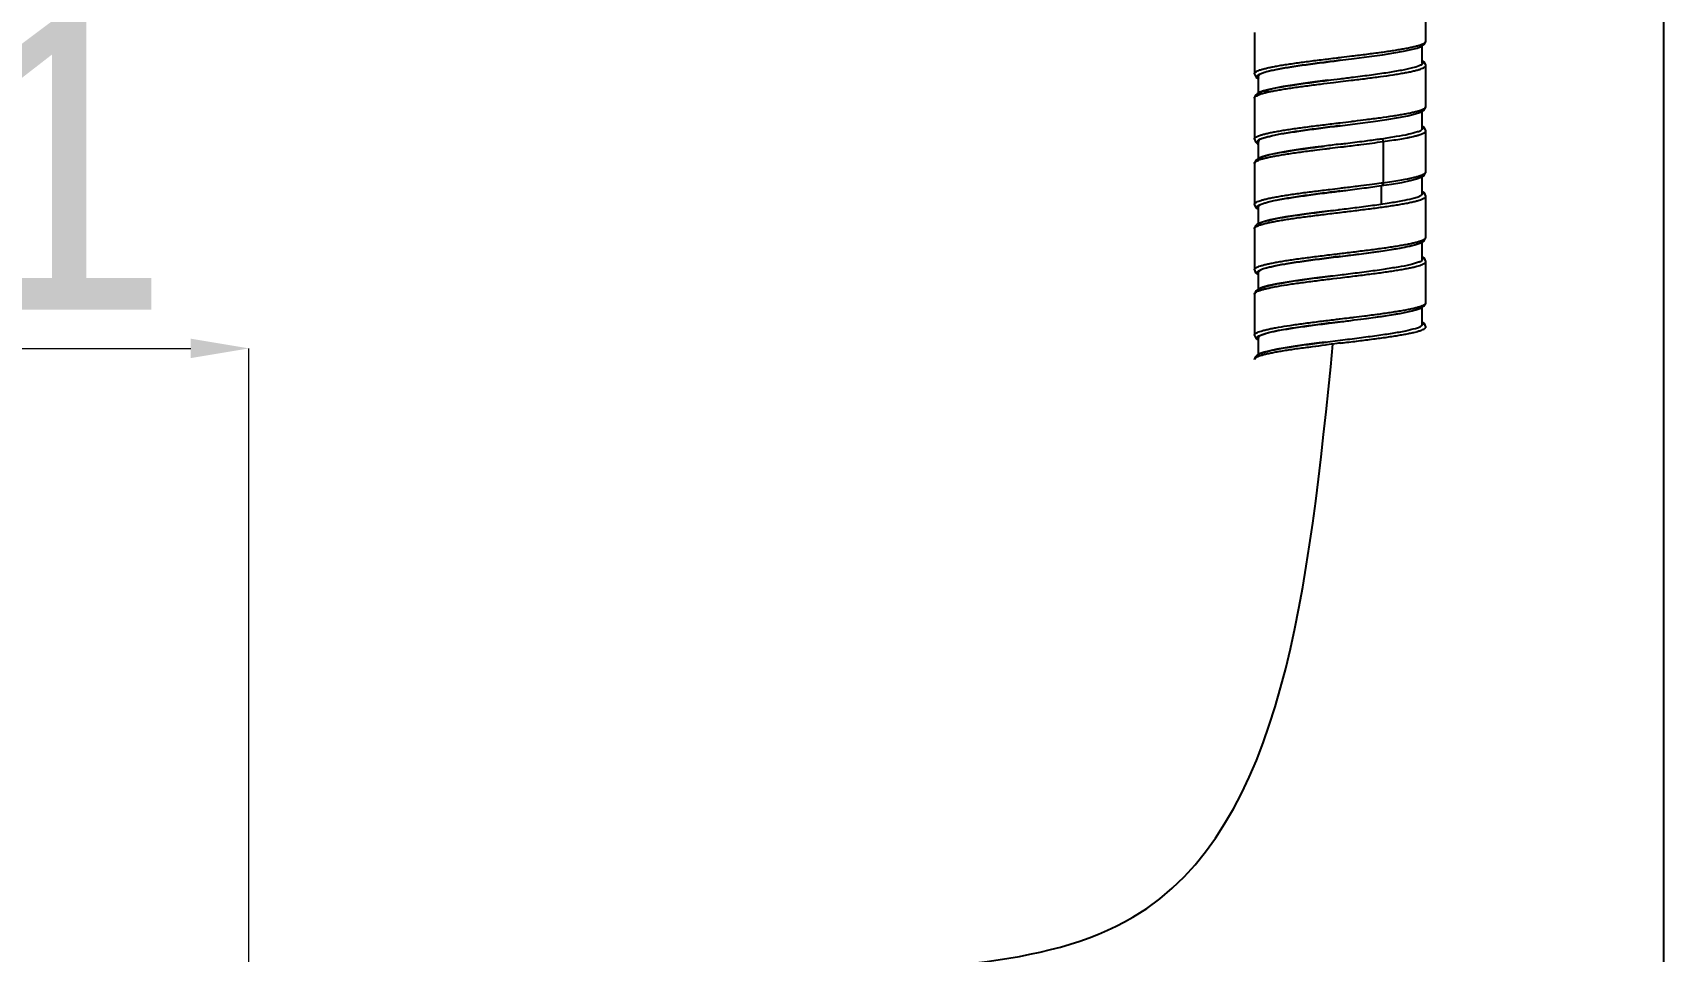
# Model space of a CAD drawing. Header units: millimetres. Extents: x 2282 to 3312, y -216 to 510.
# Drawn here: x 2913.5 to 3025.8, y 158 to 221.3 of the extents above; entities that cross this region are included whole.
import ezdxf

# ---------------------------------------------------------------- set-up
doc = ezdxf.new("R2010")
doc.units = ezdxf.units.MM
doc.layers.add('BODY', color=7, linetype='Continuous')
doc.layers.add('标注', color=1, linetype='Continuous')
doc.styles.add('Daelim Dimension', font='')
doc.styles.get('Daelim Dimension').set_extended_font_data('나눔고딕')
doc.dimstyles.new('DEFAULT', dxfattribs={"dimscale": 2, "dimtxt": 2, "dimasz": 2, "dimexe": 0, "dimexo": 2, "dimgap": 1, "dimtad": 1, "dimdec": 1, "dimzin": 9, "dimdsep": 46, "dimtxsty": 'Daelim Dimension', "dimcen": 0.5, "dimclrd": 252, "dimclre": 252, "dimclrt": 3, "dimadec": 1, "dimazin": 0, "dimtfac": 1, "dimtdec": 1, "dimtix": 1, "dimtmove": 0, "dimatfit": 3, "dimfxl": 1, "dimtolj": 1, "dimtzin": 1, "dimlwd": 9, "dimlwe": 9, "dimarcsym": 0})

# ---------------------------------------------------------------- blocks, each defined once
blk = doc.blocks.new('*D10')
at = {"layer": 'BODY', "color": 5, "lineweight": 9, "ltscale": 0.7, "transparency": 16777216}
for p, q in [((2887.8509653777, 155.1554075717722), (2887.8509653777, 199.5507426161173)), ((2891.8509653777, 199.5507426161173), (2924.401140863729, 199.5507426161173)), ((2928.401140863729, 142.4392644957641), (2928.401140863729, 199.5507426161173))]:
    blk.add_line(p, q, dxfattribs=at)
at = {"layer": 'BODY', "color": 5, "ltscale": 0.7, "transparency": 16777216}
for points in [[(2891.8509653777, 200.217409282784), (2891.8509653777, 198.8840759494506), (2887.8509653777, 199.5507426161173)], [(2924.401140863729, 200.217409282784), (2924.401140863729, 198.8840759494506), (2928.401140863729, 199.5507426161173)]]:
    blk.add_solid(points, dxfattribs=at)
at = {"layer": 'Defpoints', "color": 0, "ltscale": 0.7, "transparency": 16777216}
for p in [(2928.401140863729, 199.5507426161173), (2887.8509653777, 151.1554075717722), (2928.401140863729, 138.4392644957641)]:
    blk.add_point(p, dxfattribs=at)
at = {"layer": 'BODY', "color": 7, "ltscale": 0.7, "transparency": 16777216, "insert": (2908.126053120714, 212.2231317434421), "char_height": 20, "attachment_point": 5, "style": 'Daelim Dimension'}
blk.add_mtext('\\A1;41', dxfattribs=at)
blk = doc.blocks.new('*D11')
at = {"layer": 'BODY', "color": 5, "lineweight": 9, "ltscale": 0.7, "transparency": 16777216}
for p, q in [((3021.754220679722, 274.5004300175078), (2402.762795656487, 274.5004300175081)), ((2402.762795656487, 270.5004300175081), (2402.762795656487, -75.56059771221135)), ((2428.786309189296, -79.56059771221135), (2402.762795656487, -79.56059771221135))]:
    blk.add_line(p, q, dxfattribs=at)
at = {"layer": 'BODY', "color": 5, "ltscale": 0.7, "transparency": 16777216}
for points in [[(2402.096128989821, 270.5004300175081), (2403.429462323154, 270.5004300175081), (2402.762795656487, 274.5004300175081)], [(2402.096128989821, -75.56059771221135), (2403.429462323154, -75.56059771221135), (2402.762795656487, -79.56059771221135)]]:
    blk.add_solid(points, dxfattribs=at)
at = {"layer": 'Defpoints', "color": 0, "ltscale": 0.7, "transparency": 16777216}
for p in [(3025.754220679722, 274.5004300175078), (2402.762795656487, -79.56059771221135), (2432.786309189296, -79.56059771221135)]:
    blk.add_point(p, dxfattribs=at)
at = {"layer": 'BODY', "color": 7, "ltscale": 0.7, "transparency": 16777216, "insert": (2389.875814254485, 97.46991615264874), "char_height": 20, "attachment_point": 5, "rotation": 90, "style": 'Daelim Dimension'}
blk.add_mtext('\\A1;1650', dxfattribs=at)

msp = doc.modelspace()

# ---------------------------------------------------------------- linework, layer by layer
at = {"color": 0}
msp.add_line((3025.754220679722, 350.6620649426352), (3025.754220679722, -79.56059771221146), dxfattribs=at)
at = {"color": 7, "linetype": 'Continuous'}
for p, q in [((3009.40890694148, 220.7051302140363), (3009.40890694148, 223.5351302139362)), ((2997.601238668482, 221.2893417996362), (2997.601238668482, 218.4593417996363)), ((3009.146012140181, 219.1572389296363), (3009.146012140181, 220.3703935025366)), ((3003.50587269268, 219.3824572059362), (3004.472390867682, 219.5044596111362)), ((3003.511873804382, 219.5831858625367), (3003.615786092882, 219.5958067327362)), ((3009.406707215981, 216.2074727712362), (3009.406707215981, 219.0374727712366)), ((2997.601238668482, 218.4593417726361), (2997.60132181568, 218.4631120975361)), ((2997.729910273381, 218.2059595750362), (2997.864204716681, 218.1255991609365)), ((2997.864204716681, 218.2593404877363), (2997.864204716681, 217.1230940175361)), ((3002.665932420981, 218.0066939086361), (3003.505875740982, 218.1124940196365)), ((3003.048856768582, 217.857032166036), (3003.529828836281, 217.9154219222361)), ((2997.601357419582, 216.785405127736), (2997.601363309281, 216.7864098249362)), ((2997.601357419582, 216.785405127736), (2997.601357419582, 213.9554051277361)), ((3009.143910380681, 214.6302266647364), (3009.143910380681, 215.8737067462363)), ((3003.48192038888, 215.0796121911363), (3003.511838505181, 215.0832403007363)), ((3003.505872692782, 214.8825169258363), (3004.706963642981, 215.0342808437364)), ((3009.408903650281, 214.5384766848362), (3009.40891395268, 214.5398164913364)), ((3009.40891395268, 211.7098164913365), (3009.40891395268, 214.5398164913364)), ((2997.820511325481, 213.6390065798365), (2997.864318179081, 213.6183853216363)), ((2997.864318179081, 213.7554038158365), (2997.864318179081, 212.6236674264361)), ((3002.455750028781, 213.2843201713364), (3002.537256036281, 213.2943439330362)), ((3006.456638532181, 213.7874112019364), (3006.456638532181, 210.9574112019365)), ((2997.605246841282, 212.2874088040363), (2997.605246841282, 209.4574088040364)), ((3009.146018839181, 210.1649520649363), (3009.146018839181, 211.3740084019361)), ((3003.481895685181, 210.5793776304364), (3003.511877572782, 210.583013234636)), ((3006.325224590382, 210.7574112019362), (3006.325224590382, 209.4851407283364)), ((3006.325850576282, 210.7528611517361), (3006.358603166182, 210.7575889570363)), ((3006.334323770381, 210.9405782765363), (3006.45663845518, 210.9575908454364)), ((3009.409836006882, 210.0346287539365), (3009.409837424082, 210.0351231873361)), ((3009.409837424082, 207.2051231873362), (3009.409837424082, 210.0351231873361)), ((2997.605246841282, 209.4574088037363), (2997.605329749182, 209.4612491663362)), ((2997.735450204282, 209.2013022145362), (2997.868034383282, 209.122399067836)), ((2997.868034383282, 209.2574088040361), (2997.868034383282, 208.1273474437363)), ((3003.030309407281, 209.0525674669362), (3003.505872714883, 209.1124194046366)), ((2997.601637231182, 207.7896026653362), (2997.601643208382, 207.7906162624364)), ((2997.601637231182, 207.7896026653362), (2997.601637231182, 204.9596026653363)), ((3009.146901183281, 205.6439780311363), (3009.146901183281, 206.8740947328366)), ((3003.481841320881, 206.0795000362365), (3003.511889517482, 206.083149904936)), ((3003.505872693982, 205.882419426736), (3003.878555499981, 205.9293030363366)), ((3009.406523768183, 205.5370718655364), (3009.406525693781, 205.5376570972363)), ((3009.406525693781, 202.7076570972364), (3009.406525693781, 205.5376570972363)), ((2997.601637231182, 204.9596026650362), (2997.60164286898, 204.9605870690363)), ((2997.60164286898, 204.9605870690363), (2997.680730144381, 204.7559203050365)), ((2997.680730144381, 204.7559203050365), (2997.840369866681, 204.6293645906363)), ((2997.840369866681, 204.6293645906363), (2997.864585529082, 204.6183645514362)), ((2997.864585529082, 204.759602665236), (2997.864585529082, 203.6232158839363)), ((3002.85146510788, 204.530198201836), (3003.50587765238, 204.6124731455362)), ((3003.034021477382, 204.3552261085362), (3003.52994619968, 204.4154255415366)), ((2997.602193717881, 203.2841179362364), (2997.602188568981, 203.2850619318366)), ((2997.602188568981, 203.2850619318366), (2997.602188568981, 200.4550619318362)), ((3009.14373694258, 201.1614345520362), (3009.14373694258, 202.3726924091362)), ((3003.46959483148, 201.5781080290363), (3003.481800030782, 201.5795879268363)), ((3003.481800030782, 201.5795879268363), (3003.511865020781, 201.5832332587362)), ((2997.602188568981, 200.4550619316361), (2997.602216991081, 200.4572801930364)), ((2997.719648719982, 200.2121447781361), (2997.86511231288, 200.1223868134363)), ((2997.86511231288, 200.2550619318364), (2997.86511231288, 199.1249556709359)), ((3002.471039462082, 199.9817697565364), (3003.50587599368, 200.1122669373364)), ((2997.605101544681, 198.7878814399361), (2997.605108175781, 198.7889671762365))]:
    msp.add_line(p, q, dxfattribs=at)
for points in [[(3004.472390867682, 219.5044596111362), (3005.498482632782, 219.6378842840364), (3006.420811302682, 219.7659476433361), (3007.21178527558, 219.8876910047362), (3007.865891543781, 220.0037596011363), (3008.390760623981, 220.1154384248363), (3008.797160645581, 220.2251339149362), (3009.092536293481, 220.336300088036)], [(3009.092536293481, 220.336300088036), (3009.296162310682, 220.4661214305362), (3009.408020515581, 220.6829127841362), (3009.408882798381, 220.7071826835364)], [(3009.40670711888, 219.0373413708363), (3009.307736705881, 219.2641392046363), (3009.146012140181, 219.3763555660363)], [(2997.60132181568, 218.4631120975361), (2997.603862255382, 218.4211889071363), (2997.729910273381, 218.2059595750362)], [(3002.665932420981, 218.0066939086361), (3001.77497665838, 217.8917036938361), (3000.957095130881, 217.780794634236), (3000.223511734881, 217.6737726001362), (2999.581991017081, 217.5703988863362), (2999.037396319281, 217.4703507120363), (2998.59213338108, 217.3732127224363), (2998.242800189983, 217.278381339736), (2997.978965311282, 217.1836519468362), (2997.787012200581, 217.0823603584364), (2997.654356657182, 216.9541735787362), (2997.601363309281, 216.7864097984362)], [(3004.706963642981, 215.0342808437364), (3005.77495564118, 215.1750177819364), (3006.722665701081, 215.3109068721366), (3007.52442079188, 215.4412165742366), (3008.174851853382, 215.566467725636), (3008.675111419981, 215.6879925778363), (3009.03398977598, 215.8101000625362)], [(3009.03398977598, 215.8101000625362), (3009.273060379081, 215.9484407157366), (3009.404444453581, 216.1718305162364), (3009.406631415382, 216.2111438308362)], [(3009.408903650181, 214.5384766583362), (3009.296252926782, 214.778659455436), (3009.143910380681, 214.8750596811366)], [(2997.601357739681, 213.9556393186364), (2997.670046186082, 213.7652603773364), (2997.820511325481, 213.6390065798365)], [(3002.431463929981, 213.4767353322364), (3001.783413294281, 213.3929342062362), (3000.773132985381, 213.2551122868364), (2999.899276939581, 213.1228969558366), (2999.179348014681, 212.9973241315362), (2998.615757925381, 212.878642848436), (2998.198189431681, 212.765374211636), (2997.906543759582, 212.6521075995362), (2997.709252916182, 212.5192264008361), (2997.60524939288, 212.2867350807361)], [(3006.363981930182, 210.7578856446363), (3007.045052817981, 210.8609944325364), (3007.752412973581, 210.9819297432365), (3008.324797601281, 211.0991075054363), (3008.761369355881, 211.2137932203365), (3009.072851648381, 211.3288867661364)], [(3009.072851648381, 211.3288867661364), (3009.284598121581, 211.4594691643366), (3009.406550851481, 211.6735061004362), (3009.40884181068, 211.7133610596362)], [(3009.409836006882, 210.0346287542362), (3009.310926101682, 210.2608160780361), (3009.146018839181, 210.3764108750362)], [(3003.030309407281, 209.0525674669362), (3002.073063578282, 208.9304827705361), (3001.198076767481, 208.8142618759363), (3000.41667260748, 208.7032028637365), (2999.73574961568, 208.5965829246362), (2999.158249343982, 208.4936084101361), (2998.68164668608, 208.3935955822363), (2998.302776217581, 208.2960498047365), (2998.014597738482, 208.1991158246361), (2997.805488751381, 208.0967204241366), (2997.660852885081, 207.9671206992363), (2997.601643208382, 207.7906162627365)], [(2997.605329749182, 209.4612491663362), (2997.607809898582, 209.4194687903361), (2997.735450204282, 209.2013022145362)], [(3003.878555499981, 205.9293030363366), (3004.969863457181, 206.0683805348364), (3005.980450754081, 206.2035221074362), (3006.87571535608, 206.3341182970363), (3007.63266965048, 206.4600651117363), (3008.243252068381, 206.581591155236), (3008.71204495848, 206.6996335328364), (3009.050900754082, 206.8179136293362)], [(3009.050900754082, 206.8179136293362), (3009.281762647181, 206.9530179827362), (3009.40836409658, 207.1765208548364), (3009.409790478481, 207.207969434036)], [(3009.406523768183, 205.5370718658365), (3009.304465976082, 205.7674823894364), (3009.146901183281, 205.874664618536)], [(3002.85146510788, 204.530198201836), (3001.728230462082, 204.3855704601361), (3000.723621640082, 204.247686897536), (2999.860285136981, 204.1166295229365), (2999.14914095198, 203.9921075444364), (2998.593339132081, 203.8736235111361), (2998.185449221781, 203.7602972362362), (2997.900725273081, 203.6476370382362), (2997.706627528181, 203.5164769787363), (2997.602193717881, 203.2841179365365)], [(3004.479708961182, 201.5052403423362), (3004.919787148481, 201.5616549901366), (3005.969353512781, 201.7017976645362), (3006.880636863081, 201.8352268531363), (3007.637633398681, 201.9614022583361), (3008.246791912981, 202.0820672444362), (3008.716672372182, 202.1998802001364), (3009.053219199181, 202.3185840452362)], [(3009.053219199181, 202.3185840452362), (3009.277910358582, 202.4528966182362), (3009.404255455782, 202.6719543515361), (3009.406453165382, 202.7112487284363)], [(3009.410364599982, 201.0393988764364), (3009.311025536081, 201.2644550123365), (3009.14373694258, 201.3792279693363)], [(2997.602216991081, 200.4572801930364), (2997.603184385382, 200.431542695636), (2997.719648719982, 200.2121447781361)], [(3002.471039462082, 199.9817697565364), (3002.069662085281, 199.9302397218363), (3001.190179065381, 199.8134299590362), (3000.40616022118, 199.7015862348363), (2999.724407440681, 199.5942076822363), (2999.144943732781, 199.4906945755362), (2998.665812175481, 199.3902264613363), (2998.285397179981, 199.2919641920363), (2997.999042494183, 199.1937951820361), (2997.794579705482, 199.0887022278363), (2997.656777767681, 198.9554985711362), (2997.605108175781, 198.7889671765362)]]:
    msp.add_lwpolyline(points, dxfattribs=at)
for centre, radius, start, end in [((3008.507042313082, 222.0624180309366), 1.6950657664, 291.8547087865402, 292.3626236011224), ((3056.220440524281, -208.6935872272637), 425.5831795868, 97.11517534206224, 97.26096841762467), ((2996.008065072381, 285.6375643884364), 72.3937715776, 278.0825382136724, 278.2200689148862), ((2945.477176239281, 665.6144054622362), 467.8446368665, 277.1249810064951, 277.245187838105), ((2998.109220895481, 200.3291675603365), 0.3021963741, 215.2523682790611, 217.140647769913), ((3062.090595124082, -285.1032704026637), 488.5409712487, 96.88451404132627, 97.00682101186193), ((3007.326160053683, 206.0459530288364), 5.5363570483, 284.9222719556944, 285.3487607388432), ((2999.289684663581, 195.1107694993362), 4.1475484585, 106.2943945916896, 106.7310512685783)]:
    msp.add_arc(centre, radius, start, end, dxfattribs=at)
for points, start_tangent, end_tangent in [([(3003.615786092882, 219.5958067327362), (3004.316217135382, 219.6811624865364), (3005.348909075581, 219.8099124865363), (3006.323360858181, 219.9386624865361), (3006.77834325848, 220.0030374865361), (3007.206281500981, 220.067412486536), (3007.603336130782, 220.1317874865364), (3007.966955363281, 220.1961624865363), (3008.29490933178, 220.2605374865362), (3008.58496816958, 220.3249124865366), (3008.834902009881, 220.3892874865365), (3009.042480985981, 220.4536624865365), (3009.138037713781, 220.4891752788363)], (0.9927033980011727, 0.1205817714122882), (0.9281162522308498, 0.3722905079973992)), ([(3009.151959198081, 220.4948306604362), (3009.205475231081, 220.5180374865364), (3009.32165487848, 220.5824124865363), (3009.361555637781, 220.6145999865363), (3009.389296006382, 220.6467874865363), (3009.389933872983, 220.6477427774363)], (0.9247795701987384, 0.3805032805943161), (0.5521613810341074, 0.8337372543520575)), ([(3009.389933872983, 220.6477427774363), (3009.40497670948, 220.6789749865362), (3009.408903865482, 220.7051301923362)], (0.5521613811811598, 0.8337372542546686), (0.001761260507462024, 0.9999984489795097)), ([(2997.601329194982, 218.4631117558362), (2997.606836187781, 218.4902249865364), (2997.62467737708, 218.5224124865364), (2997.65485363518, 218.5545999865363), (2997.697190599181, 218.5867874865363), (2997.817393375281, 218.6511624865362), (2997.98337916638, 218.7155374865366), (2998.19324143328, 218.7799124865365), (2998.445073636882, 218.8442874865365), (2998.736969238182, 218.9086624865364), (2999.067021698082, 218.9730374865363), (2999.433324477483, 219.0374124865363), (2999.833616745282, 219.1017874865362), (3000.26422050238, 219.1661624865361), (3001.200233320182, 219.2949124865364), (3002.209104602282, 219.4236624865363), (3003.258576019882, 219.5524124865366), (3003.511873804382, 219.5831858625367)], (0.04625977226848627, 0.9989294436894268), (0.9927053149950781, 0.1205659884898019)), ([(2997.84780591898, 218.1711761712364), (2997.800442467182, 218.2600577378363), (2997.955021241782, 218.4246448760365), (2998.400733534481, 218.5889015610361), (2999.111944411881, 218.7527434292366), (3000.047856055782, 218.9161764472361), (3001.161244785682, 219.0791318091366), (3002.398983938481, 219.2424608684365), (3003.505876880281, 219.3824239354363)], (-0.7032288973961898, 0.7109635137381801), (0.9921720793356479, 0.124878200606739)), ([(3003.505877310281, 219.3824271532363), (3002.388247916682, 219.2394882257364), (3001.16604850248, 219.0761971103362), (3000.066056862081, 218.9129796357362), (2999.142220679581, 218.7491002139365), (2998.442607005081, 218.5847605194364), (2998.007860253081, 218.4199326627364), (2997.863563692281, 218.2593288537361)], (-0.9919968927360339, -0.1262622857469871), (-0.05711978193058777, -0.998367332454444)), ([(3003.505871428883, 218.1125283955363), (3004.416568218381, 218.2271378730362), (3005.662492723781, 218.3899274394363), (3006.796167115481, 218.5527386543364), (3007.759963688881, 218.7150141191365), (3008.505949943181, 218.8773763828364), (3008.934686240882, 219.0150603699364)], (0.9922239402630095, 0.1244654665718479), (0.929013795678598, 0.370045088386327)), ([(3008.803971579382, 218.7098747743363), (3008.815493346481, 218.7130374870363), (3009.026485724982, 218.7774124870363), (3009.191403065281, 218.8417874870362), (3009.309749809781, 218.9061624870361), (3009.351454430182, 218.9383499870361), (3009.381510667681, 218.970537487036), (3009.399916610782, 219.002724987036), (3009.406670348282, 219.034912487036), (3009.406705015781, 219.0373413976364)], (0.9646222142931582, 0.2636360819238605), (0.0001313492204811285, 0.9999999913736911)), ([(3008.934686240882, 219.0150603699364), (3008.99730257448, 219.0406997940364), (3009.166820242681, 219.1351810004363)], (0.9290137956475437, 0.3700450884642895), (0.7274144693657789, 0.686198360357486)), ([(3009.166820242681, 219.1351810004363), (3009.204948157581, 219.2034252827362), (3009.156834869182, 219.3239380918363)], (0.7274144693517982, 0.6861983603723066), (-0.6111520498453301, 0.7915132165478044)), ([(2997.842856982781, 216.8824555433363), (2997.822603800381, 216.9241957428363), (2997.855777660981, 217.0873542449364), (2998.180106589782, 217.2500513550364), (2998.779063581682, 217.4131216555362), (2999.619515517681, 217.5758258188363), (3000.658670113982, 217.7381039181361), (3001.847888363081, 217.9011730244362), (3003.025152930782, 218.0520836792363)], (-0.5919737270688978, 0.8059572609389148), (0.9921302512360669, 0.1252100817915989)), ([(2997.944220898382, 218.0962129946362), (2997.84780591898, 218.1711761712364)], (-0.8407650296395505, 0.5414001892641025), (-0.7032288971674787, 0.7109635139644029)), ([(2998.121155314682, 217.0895419683362), (2998.169584234682, 217.1036624870363), (2998.416031665882, 217.1680374870363), (2998.704106148682, 217.2324124870362), (2999.032256206281, 217.2967874870361), (2999.397259422982, 217.361162487036), (2999.795475648081, 217.425537487036), (3000.223264731081, 217.4899124870363), (3001.15300086818, 217.6186624870362), (3002.157346629481, 217.7474124870365), (3003.048856768582, 217.857032166036)], (0.9583747555643126, 0.2855132709648436), (0.9926792636541081, 0.1207802943825611)), ([(3003.529828836281, 217.9154219222361), (3004.265874104181, 218.0049124870362), (3005.30148976768, 218.1336624870361), (3006.278337006981, 218.2624124870364), (3007.163593066281, 218.3911624870362), (3007.563908603681, 218.4555374870366), (3007.93215329148, 218.5199124870365), (3008.265430238582, 218.5842874870365), (3008.560842553981, 218.6486624870364), (3008.803971579382, 218.7098747743363)], (0.9927273709920439, 0.1203842468233496), (0.9646222142923373, 0.2636360819268639)), ([(2997.60136983568, 216.7864097345361), (2997.606104014982, 216.8139749870362), (2997.622739865681, 216.8461624870366), (2997.651199656782, 216.8783499870366), (2997.691341670581, 216.9105374870365), (2997.806105495081, 216.9749124870365), (2997.965897597081, 217.0392874870364), (2998.121155314682, 217.0895419683362)], (0.01384991946342526, 0.9999040852656103), (0.9583747555776427, 0.2855132709200988)), ([(3004.501282727782, 215.2037634504364), (3005.30148976768, 215.3036624865364), (3006.278337006981, 215.4324124865362), (3007.163593066281, 215.5611624865365), (3007.563908603681, 215.6255374865365), (3007.93215329148, 215.6899124865364), (3008.265430238582, 215.7542874865363), (3008.560842553981, 215.8186624865363), (3008.815493346481, 215.8830374865362), (3009.026485724982, 215.9474124865361), (3009.06334441428, 215.9603348107363)], (0.9925275112305487, 0.1220210615037143), (0.9409787845340953, 0.3384655478135654)), ([(3009.06334441428, 215.9603348107363), (3009.149984680982, 215.9938023045362)], (0.9409787843739421, 0.3384655482588125), (0.9230548627439268, 0.3846683251384119)), ([(3009.149984680982, 215.9938023045362), (3009.191403065281, 216.011787486536), (3009.309749809781, 216.0761624865364), (3009.351454430182, 216.1083499865364), (3009.381510667681, 216.1405374865363), (3009.399916610782, 216.1727249865363), (3009.406670348282, 216.2049124865363), (3009.406704933182, 216.207472741036)], (0.9230548628642901, 0.3846683248495862), (-0.001388405852228385, 0.9999990361641302)), ([(2997.601362686382, 213.955639295336), (2997.606104014982, 213.9839749865365), (2997.622739865681, 214.0161624865365), (2997.651199656782, 214.0483499865364), (2997.691341670581, 214.0805374865364), (2997.806105495081, 214.1449124865363), (2997.965897597081, 214.2092874865363), (2998.169584234682, 214.2736624865362), (2998.416031665882, 214.3380374865361), (2998.704106148682, 214.402412486536), (2999.032256206281, 214.4667874865364), (2999.397259422982, 214.5311624865363), (2999.795475648081, 214.5955374865363), (3000.223264731081, 214.6599124865367), (3001.15300086818, 214.7886624865365), (3002.157346629481, 214.9174124865364), (3003.206242297681, 215.0461624865362), (3003.48192038888, 215.0796121911363)], (0.004699565082447199, 0.9999889569830438), (0.9927269327422783, 0.1203878607173832)), ([(2997.855810092682, 213.8574145453364), (2998.180188543682, 214.0201178912363), (2998.779200340281, 214.1831524133364), (2999.619681541182, 214.3458759680362), (3000.658835181082, 214.5081737467364), (3001.848056725581, 214.671195688236), (3003.123444754081, 214.8344892229367), (3003.505867726581, 214.8825565015364)], (0.5295481543360232, 0.848279878483105), (0.9922186424799597, 0.1245076925945781)), ([(3003.505868783181, 214.8825551234364), (3003.118568313581, 214.8333313967365), (3001.869026493881, 214.671549377436), (3000.698540007081, 214.5093823567364), (2999.66311220108, 214.3459654233362), (2998.827587963082, 214.1822873622365), (2998.238380198682, 214.0198990015366), (2997.919176363581, 213.8582998519365), (2997.881096991881, 213.7533603129365)], (-0.9920465894055602, -0.1258712216862775), (-0.1146603934716206, -0.9934047484127169)), ([(3003.511838505181, 215.0832403007363), (3004.265874104181, 215.1749124865361), (3004.501282727782, 215.2037634504364)], (0.9927273176050354, 0.1203846870690431), (0.9925275112247719, 0.122021061550702)), ([(3006.358627331381, 213.9873650795363), (3007.394634696782, 214.1492968539366), (3008.23120988578, 214.3112945770364), (3008.827377191581, 214.4732796322365), (3008.969150460282, 214.5105755130363)], (0.9896700535590031, 0.1433638207098294), (0.9505261405881702, 0.3106445815696101)), ([(3008.806796514082, 214.2108860838363), (3009.004932904281, 214.2711624870363), (3009.173913919882, 214.3355374870363), (3009.298019250182, 214.3999124870362), (3009.342977729782, 214.4320999870366), (3009.37639832378, 214.4642874870366), (3009.408200569182, 214.5286624870365), (3009.408880722382, 214.5384769828366)], (0.9636562005622037, 0.2671455167469931), (0.01299699374865533, 0.9999155355096236)), ([(3008.969150460282, 214.5105755130363), (3009.152846468582, 214.6346574559362), (3009.190816572882, 214.7981465557365), (3009.16629544898, 214.8462358588364)], (0.9505261405859984, 0.3106445815762561), (-0.6313620228602757, 0.7754882307874059)), ([(2997.82315659368, 213.6921544495364), (2997.855810092682, 213.8574145453364)], (-0.2751783911593205, 0.9613931833745069), (0.5295481545130853, 0.848279878372572)), ([(2997.842945774082, 213.6523359168365), (2997.82315659368, 213.6921544495364)], (-0.5930802454706381, 0.8051433552060699), (-0.2751783911757535, 0.9613931833698032)), ([(2997.84337088438, 212.5877066884365), (2998.013634357581, 212.6837566658365), (2998.503163327181, 212.8467510009365), (2999.246673445281, 213.008739061736), (3000.207658173382, 213.1708422109365), (3001.333618984581, 213.3327646565364), (3002.431462816181, 213.4767440660363)], (0.7208031076443013, 0.6931398704520739), (0.9919655505405243, 0.1265082864512637)), ([(2998.119859874982, 212.5900450169362), (2998.198513279682, 212.6124112022363), (2998.456273230182, 212.6774112022364), (2998.755546870681, 212.7424112022364), (2999.093341559481, 212.8074112022365), (2999.466664654481, 212.8724112022361), (2999.872523513781, 212.9374112022366), (3000.769877957682, 213.0674112022363), (3001.759469139182, 213.1974112022364), (3002.455750028781, 213.2843201713364)], (0.9592573447949748, 0.2825337970170912), (0.9925041493837164, 0.1222109383652111)), ([(3002.537256036281, 213.2943439330362), (3002.807382838782, 213.327411202236), (3003.529849791481, 213.4151925926363)], (0.9925401488326212, 0.1219182224087861), (0.9927276249295027, 0.1203821527545864)), ([(3003.505877413381, 213.6122469536364), (3003.887032314382, 213.6601258630363), (3005.167266221681, 213.8240985837361), (3006.186593172282, 213.962912460836)], (0.9922191806662226, 0.124503403640422), (0.9900643573868247, 0.1406149644675624)), ([(3003.529849791481, 213.4151925926363), (3003.87771022028, 213.4574112022361), (3004.934542447581, 213.5874112022362), (3005.716933502681, 213.6875010234363), (3006.456613877681, 213.7875874071366)], (0.9927276249280984, 0.1203821527661676), (0.9903527329067972, 0.1385693487898332)), ([(3006.358608906681, 213.9875510907365), (3006.407454868982, 213.9599082555366), (3006.443891237781, 213.885606362736), (3006.456638445681, 213.7875908447364)], (0.9992294040181218, -0.03925045408131482), (-0.002595022700562629, -0.9999966329229233)), ([(3006.457039413581, 213.7873895542363), (3007.066148399183, 213.8761449662362), (3007.621588961882, 213.9649008065363), (3008.114430662781, 214.0536566468364), (3008.334587127782, 214.0980345669365), (3008.535746102682, 214.142412487036), (3008.791926774782, 214.206787487036), (3008.806796514082, 214.2108860838363)], (0.9902229410925384, 0.139493823999643), (0.9636562005708968, 0.2671455167156349)), ([(2997.605246841282, 212.2874088040363), (2997.611185404081, 212.3199112022363), (2997.628989509982, 212.3523978179361)], (-1.701732035170243e-06, 0.999999999998552), (0.5897651129910944, 0.8075748333737264)), ([(2997.628989509982, 212.3523978179361), (2997.658688402982, 212.3849112022364), (2997.70025267488, 212.4174112022362), (2997.819006352482, 212.4824112022362), (2997.985259661182, 212.5474112022363), (2998.119859874982, 212.5900450169362)], (0.5897651131187798, 0.8075748332804787), (0.9592573447941658, 0.2825337970198377)), ([(2997.852560717882, 212.4042198475364), (2997.806420815181, 212.5202335198361), (2997.84337088438, 212.5877066884365)], (-0.6076722838471428, 0.7941878842213583), (0.720803107464694, 0.6931398706388495)), ([(3006.457036375381, 210.9573891257365), (3007.066148400381, 211.0461449659366), (3007.621588962582, 211.1349008061362), (3008.114430663081, 211.2236566463363), (3008.334587127882, 211.2680345664363), (3008.535746102682, 211.3124124865363), (3008.791926774782, 211.3767874865363), (3009.004932904281, 211.4411624865367), (3009.151850809982, 211.4960895071364)], (0.9902229459127599, 0.1394937897823968), (0.9220874437788888, 0.3869815835738371)), ([(3009.151850809982, 211.4960895071364), (3009.173913919882, 211.5055374865366), (3009.298019250182, 211.5699124865365), (3009.342977729782, 211.6020999865365), (3009.37639832378, 211.6342874865364), (3009.408200569182, 211.6986624865364), (3009.408888047081, 211.7098164112364)], (0.9220874437721845, 0.3869815835898117), (-0.002048257669592438, 0.9999979023180594)), ([(2997.605333010182, 209.461249020636), (2997.611185404081, 209.4899112016361), (2997.628999285382, 209.5224112016364), (2997.658688402982, 209.5549112016362), (2997.70025267488, 209.587411201636), (2997.819006352482, 209.6524112016365), (2997.985259661182, 209.7174112016361), (2998.198513279682, 209.7824112016366), (2998.456273230182, 209.8474112016362), (2998.755546870681, 209.9124112016362), (2999.093341559481, 209.9774112016363), (2999.466664654481, 210.0424112016364), (2999.872523513781, 210.1074112016364), (3000.769877957682, 210.2374112016365), (3001.759469139182, 210.3674112016362), (3002.807382838782, 210.4974112016363), (3003.481895685181, 210.5793776304364)], (0.04463672956655845, 0.9990032844658729), (0.9927281907893709, 0.1203774863172625)), ([(3003.505872326381, 210.3822743291363), (3002.58647277308, 210.2652210386365), (3001.366792312381, 210.1040285611363), (3000.242822634882, 209.9406534822361), (2999.285579131381, 209.7772449059363), (2998.548679301082, 209.6141802212366), (2998.068655637282, 209.4510973445364), (2997.868852712181, 209.2888670680364), (2997.870984684681, 209.2590123261363)], (-0.9920510172144973, -0.1258363192551391), (0.2110637471534294, -0.977472298654828)), ([(2998.013634214381, 209.4537587521364), (2998.503152523183, 209.6167557857362), (2999.246638065881, 209.7787883803363), (3000.207602925482, 209.9408406186363), (3001.333543861581, 210.1027568685364), (3002.582953120082, 210.266078051936), (3003.505873030481, 210.3822819958365)], (0.9206544695944289, 0.3903784671518153), (0.992224692545493, 0.1244594693183373)), ([(3003.505869810182, 209.1124424796363), (3004.657204227282, 209.2580287368361), (3005.894832054782, 209.4217051865363), (3007.01663688898, 209.5870479643364), (3007.947880165782, 209.7516242591361), (3008.643715901282, 209.9151320299362), (3008.947542867782, 210.0103875774363)], (0.9921695879092354, 0.1248979936909241), (0.9095570006422965, 0.4155791893040237)), ([(3003.505873030481, 210.3822819958365), (3003.88702401728, 210.4301445292364), (3005.16726371798, 210.5940984086361), (3006.325850576282, 210.7528611517361)], (0.9922246925452214, 0.1244594693205023), (0.9897757836474594, 0.1426320374427061)), ([(3003.511877572782, 210.583013234636), (3003.87771022028, 210.6274112016364), (3004.934542447581, 210.757411201636), (3005.716933507681, 210.857501023536), (3006.334323770381, 210.9405782765363)], (0.9927279488774994, 0.1203794812975745), (0.9905754645533222, 0.1369680584113318)), ([(3006.45663845518, 210.9575908454364), (3006.443428165681, 210.8591759456364), (3006.407057271981, 210.7852190363361), (3006.363941207681, 210.758158895536)], (-0.002602641229522269, -0.9999966131235798), (-0.9875907807734111, -0.1570491952585697)), ([(3008.809986542781, 209.7125143979362), (3008.946280432981, 209.7524112022362), (3009.132673441682, 209.8174112022363), (3009.272887942181, 209.8824112022363), (3009.32501641658, 209.9149112022366), (3009.364806061682, 209.9474112022364), (3009.392058365182, 209.9799112022362), (3009.406839701182, 210.0124112022364), (3009.409809630182, 210.0346289667365)], (0.9639562314284728, 0.2660608650106528), (0.008067275618504118, 0.9999674590025894)), ([(3008.947542867782, 210.0103875774363), (3009.069088080481, 210.0770196470363), (3009.161937491881, 210.1489079889362)], (0.9095570006131934, 0.4155791893677203), (0.7098760387853212, 0.7043266355594265)), ([(3009.161937491881, 210.1489079889362), (3009.211340673781, 210.2396153979363), (3009.162928639182, 210.3271237428363)], (0.7098760389006953, 0.7043266354431433), (-0.7198109048043793, 0.6941701962233043)), ([(2997.857482299381, 209.1679502613366), (2997.806418653981, 209.2902879884365), (2998.013634214381, 209.4537587521364)], (-0.624154923438289, 0.7813006025517604), (0.9206544695658901, 0.3903784672191201)), ([(2997.894651013981, 209.1271742259365), (2997.857482299381, 209.1679502613366)], (-0.7177555672305379, 0.6962951570344065), (-0.6241549234096445, 0.7813006025746434)), ([(2997.858253315782, 208.0783634924361), (2997.890677965283, 208.1150638608366), (2998.263576290381, 208.2780068091362), (2998.913949542482, 208.442347962036), (2999.80044288508, 208.6061962194364), (3000.87582758268, 208.7693511726362), (3002.08576736008, 208.9321132963365), (3003.36427200248, 209.0946136712361), (3003.483951435581, 209.1096832492364)], (0.6161578485497402, 0.7876226924553124), (0.9921688381431337, 0.1249039495680755)), ([(2998.117409218981, 208.0881589978363), (2998.257748649981, 208.1274112022362), (2998.523672016681, 208.1924112022363), (2998.829783382582, 208.2574112022363), (2999.174020693981, 208.3224112022364), (2999.554321897282, 208.3874112022364), (2999.968267633481, 208.452411202236), (3000.412009322181, 208.5174112022365), (3001.372057014682, 208.6474112022366), (3002.400817889182, 208.7774112022363), (3003.464644860482, 208.9074112022364), (3003.50797427108, 208.9126743329363)], (0.9587006336817137, 0.2844171144257686), (0.9927035459584888, 0.1205805533303058)), ([(3003.50797427108, 208.9126743329363), (3004.529861019382, 209.0374112022361), (3005.562670163181, 209.1674112022362), (3006.529246265482, 209.2974112022363), (3006.977126292782, 209.3624112022363), (3007.395763299881, 209.4274112022364), (3007.78128076348, 209.4924112022364), (3008.131209081082, 209.5574112022365), (3008.443430380181, 209.6224112022361), (3008.715826788281, 209.6874112022366), (3008.809986542781, 209.7125143979362)], (0.9927035459583889, 0.1205805533311271), (0.963956231411368, 0.2660608650726246)), ([(2997.601675308582, 207.7906159506362), (2997.602593022981, 207.8024112022364), (2997.637176246481, 207.8674112022364), (2997.673268258481, 207.8999112022362), (2997.721727080581, 207.9324112022365), (2997.854714128282, 207.9974112022361), (2998.034075335881, 208.0624112022366), (2998.117409218981, 208.0881589978363)], (0.00971202616412475, 0.9999528371617271), (0.9587006336772108, 0.284417114440947)), ([(3003.511889517482, 206.083149904936), (3004.529861019382, 206.2074112016363), (3005.562670163181, 206.337411201636), (3006.529246265482, 206.4674112016361), (3006.977126292782, 206.5324112016366), (3007.395763299881, 206.5974112016362), (3007.78128076348, 206.6624112016362), (3008.131209081082, 206.7274112016363), (3008.443430380181, 206.7924112016364), (3008.715826788281, 206.8574112016364), (3008.946280432981, 206.922411201636), (3009.132673441682, 206.9874112016365), (3009.151077231081, 206.9948087638364)], (0.9927035418380641, 0.120580587252522), (0.9257687969251029, 0.3780901144434324)), ([(3003.538278231981, 205.8865215137363), (3004.657598961181, 206.028105437436), (3005.895180659481, 206.1918014836361), (3007.016926547081, 206.3570944840363), (3007.948097213981, 206.5216834208364), (3008.643859103482, 206.6852276647365), (3009.06915587408, 206.8470604394366)], (0.9921700604188425, 0.1248942400932507), (0.8397433281671562, 0.5429835566559523)), ([(3009.151077231081, 206.9948087638364), (3009.272887942181, 207.0524112016361), (3009.32501641658, 207.0849112016364), (3009.364806061682, 207.1174112016362), (3009.392058365182, 207.149911201636), (3009.406839701182, 207.1824112016362), (3009.409812231381, 207.2051232489363)], (0.9257687969147701, 0.3780901144687325), (0.00245616136536672, 0.9999969836311244)), ([(2997.601675029982, 204.9605867672364), (2997.602593022981, 204.9724112016362), (2997.637176246481, 205.0374112016362), (2997.673268258481, 205.069911201636), (2997.721727080581, 205.1024112016363), (2997.854714128282, 205.1674112016364), (2998.034075335881, 205.2324112016364), (2998.257748649981, 205.297411201636), (2998.523672016681, 205.3624112016365), (2998.829783382582, 205.4274112016361), (2999.174020693981, 205.4924112016362), (2999.554321897282, 205.5574112016362), (2999.968267633481, 205.6224112016363), (3000.412009322181, 205.6874112016363), (3001.372057014682, 205.8174112016364), (3002.400817889182, 205.9474112016366), (3003.464644860482, 206.0774112016362), (3003.481841320881, 206.0795000362365)], (0.009382451323103932, 0.9999559838348734), (0.9927034133734283, 0.120581644858347)), ([(3003.505869918581, 205.8824406915361), (3003.355918304182, 205.8633524112362), (3002.079863891482, 205.699321732936), (3000.882066855082, 205.5361279782361), (2999.82378636338, 205.3732529576361), (2998.956206445582, 205.2105621567363), (2998.323868278881, 205.0488270987363), (2997.954267775982, 204.8861928706361), (2997.872884940882, 204.757282344836)], (-0.991998399673719, -0.1262504457211166), (-0.2277494075517104, -0.9737197786631661)), ([(2997.89075148978, 204.8851164166364), (2998.26372227598, 205.0481026750364), (2998.914166948382, 205.2124181599362), (2999.800728606482, 205.3762434998363), (3000.876167068081, 205.539438352636), (3002.086156537182, 205.7021999829363), (3003.364706355282, 205.8646683042363), (3003.505869866081, 205.8824418910364)], (0.7043431948685844, 0.7098596085440524), (0.9921695240241601, 0.1248985011826471)), ([(3003.505881232581, 204.6124445826364), (3004.057152783282, 204.6816712151364), (3005.324122071781, 204.8445729631363), (3006.498375140382, 205.0079264586362), (3007.520145216182, 205.1713456945364), (3008.336188407782, 205.3353280696361), (3008.90080575598, 205.5000757579361), (3008.98017563358, 205.5230360989364)], (0.9922357630104374, 0.1243711807578232), (0.9549960066420137, 0.2966186563549355)), ([(3008.81322617238, 205.2123531848362), (3008.99666773048, 205.2674112022365), (3009.170011960181, 205.3324112022361), (3009.296046658181, 205.3974112022366), (3009.341303249681, 205.4299112022364), (3009.374708838581, 205.4624112022362), (3009.40593551518, 205.5274112022363), (3009.406506473082, 205.5370719410363)], (0.9641792081799713, 0.2652516814526231), (0.004365543690468347, 0.999990470968742)), ([(3008.98017563358, 205.5230360989364), (3009.165380567481, 205.6316601925361)], (0.9549960066578794, 0.2966186563038539), (0.5546456136713674, 0.8320866801211951)), ([(3009.165380567481, 205.6316601925361), (3009.181591399181, 205.6642628490364), (3009.166168177682, 205.8274739235363), (3009.156642292781, 205.8439793942363)], (0.5546456136776818, 0.8320866801169862), (-0.5421672801492686, 0.840270575669257)), ([(2997.843433695782, 204.6558859550365), (2997.80734152568, 204.7219460910361), (2997.81808830758, 204.7817144003362)], (-0.7176671948338322, 0.6963862415781478), (0.3793489669701262, 0.9252536740044311)), ([(2997.81808830758, 204.7817144003362), (2997.89075148978, 204.8851164166364)], (0.3793489666582973, 0.9252536741322793), (0.7043431945808656, 0.7098596088295354)), ([(2997.842329392981, 203.5923829011364), (2998.05426503138, 203.7017415858364), (2998.572723697182, 203.8643357491361), (2999.351792854683, 204.028445665636), (3000.346462150581, 204.1920123837364), (3001.503160364482, 204.3554401905363), (3002.761499404782, 204.518813889336), (3003.010150615381, 204.5502103489363)], (0.6563574957312512, 0.7544500233928028), (0.9921641298379335, 0.1249413440896831)), ([(2998.11422710638, 203.5876092359364), (2998.312273677882, 203.6424112022365), (2998.587056306082, 203.7074112022361), (2998.903719018481, 203.7724112022362), (2999.259038533781, 203.8374112022362), (3000.070975778781, 203.9674112022363), (3000.993523653382, 204.0974112022365), (3001.997337769582, 204.2274112022366), (3003.034021477382, 204.3552261085362)], (0.9577011378470301, 0.2877647139009644), (0.9926790478500837, 0.1207820680376505)), ([(3003.52994619968, 204.4154255415366), (3004.122657314781, 204.4874112022363), (3005.173470410082, 204.6174112022364), (3006.168530009581, 204.7474112022361), (3007.073870423181, 204.8774112022362), (3007.484568892181, 204.9424112022363), (3007.863230331781, 205.0074112022363), (3008.206812838682, 205.0724112022364), (3008.512274509581, 205.1374112022364), (3008.776573441282, 205.202411202236), (3008.81322617238, 205.2123531848362)], (0.9927297059615787, 0.1203649903478476), (0.9641792081780188, 0.2652516814597198)), ([(2997.602188562982, 203.2850619318366), (2997.608213930082, 203.3174112022363), (2997.626319542282, 203.3499112022361), (2997.656380605982, 203.3824112022363), (2997.75186936518, 203.4474112022364), (2997.893680761081, 203.5124112022364), (2998.080815347481, 203.577411202236), (2998.11422710638, 203.5876092359364)], (4.931979184191905e-06, 0.999999999987838), (0.9577011378439314, 0.2877647139112777)), ([(3004.456141687682, 201.6981904811361), (3005.173470410082, 201.7874112016362), (3006.168530009581, 201.9174112016364), (3007.073870423181, 202.047411201636), (3007.484568892181, 202.1124112016365), (3007.863230331781, 202.1774112016361), (3008.206812838682, 202.2424112016362), (3008.512274509581, 202.3074112016362), (3008.776573441282, 202.3724112016363), (3008.99666773048, 202.4374112016363), (3009.149443902581, 202.4936895311363)], (0.9925465055371778, 0.1218664611201007), (0.923280141873423, 0.3841272961170451)), ([(3004.479707704282, 201.5052528639363), (3005.32437494698, 201.6146154337363), (3006.498669275281, 201.7779714460363), (3007.520391907681, 201.9414426783366), (3008.33637095278, 202.1053892147362), (3008.90091703938, 202.2701189632363), (3009.181627560482, 202.4343531511364)], (0.9919827293107705, 0.1263735128464614), (0.3265914298796482, 0.9451656140217792)), ([(3009.149443902581, 202.4936895311363), (3009.170011960181, 202.5024112016364), (3009.296046658281, 202.5674112016364), (3009.341303249681, 202.5999112016362), (3009.374708838581, 202.632411201636), (3009.40593551518, 202.6974112016366), (3009.406507127282, 202.707657057436)], (0.9232801418315475, 0.3841272962176961), (-0.00212673223698076, 0.9999977385024389)), ([(2997.602218279582, 200.4572801586361), (2997.608213930082, 200.4874112016365), (2997.626319542282, 200.5199112016363), (2997.656380605982, 200.5524112016361), (2997.75186936518, 200.6174112016362), (2997.893680761081, 200.6824112016362), (2998.080815347481, 200.7474112016363), (2998.312273677882, 200.8124112016363), (2998.587056306082, 200.8774112016364), (2998.903719018481, 200.9424112016364), (2999.259038533781, 201.007411201636), (3000.070975778781, 201.1374112016362), (3000.993523653382, 201.2674112016363), (3001.997337769582, 201.3974112016364), (3003.05198250688, 201.5274112016365), (3003.46959483148, 201.5781080290363)], (0.02670218651690615, 0.9996434330476125), (0.9927289816308318, 0.1203709642322929)), ([(2997.81735529648, 200.3173968654361), (2998.054264726781, 200.4717903973361), (2998.572715232782, 200.6343341114363), (2999.35177317238, 200.7984564484365), (3000.346428766681, 200.9620631753365), (3001.50313406868, 201.1254394776362), (3002.76151302638, 201.2888218654363), (3003.505875244282, 201.3824867658365)], (0.2661202161281074, 0.9639398480029393), (0.9922302618768687, 0.1244150610487362)), ([(3003.505871947182, 201.3824972397366), (3002.827665663581, 201.2962375615363), (3001.583357268282, 201.1333077421365), (3000.435939074181, 200.9703463220363), (2999.446563486381, 200.8074558421364), (2998.666695817881, 200.6442184519361), (2998.135991424981, 200.4808559124364), (2997.882457874581, 200.3164057027362), (2997.881222958382, 200.2578242427363)], (-0.9920593023714868, -0.1257709846435146), (0.1510045509312111, -0.9885330675288831)), ([(3003.505876853982, 200.1122600948362), (3003.534802658382, 200.1158970800362), (3004.819132685581, 200.2787720647362), (3006.032721958081, 200.4410787828361), (3007.118362042682, 200.6033187365362), (3008.021623401981, 200.7664151905361), (3008.69557715578, 200.9306386458362), (3008.95579535768, 201.007836229836)], (0.9921885829165656, 0.1247470076996532), (0.9137722856807613, 0.4062267961641097)), ([(3003.511865020781, 201.5832332587362), (3004.122657314781, 201.6574112016361), (3004.456141687682, 201.6981904811361)], (0.9927296467845483, 0.1203654784189644), (0.9925465055337334, 0.1218664611481544)), ([(3008.791599587581, 200.7070639740365), (3008.828755186381, 200.7174112022363), (3009.036749455581, 200.7824112022364), (3009.20008528568, 200.8474112022365), (3009.317579871182, 200.9124112022361), (3009.35876707048, 200.9449112022363), (3009.388050406382, 200.9774112022366), (3009.405282028481, 201.0099112022364), (3009.410361400682, 201.0393988842362)], (0.9643214351645917, 0.2647341490667615), (0.002518357692456608, 0.9999968289322386)), ([(3008.95579535768, 201.007836229836), (3009.097589062882, 201.0940371236362), (3009.156951406181, 201.149555008136)], (0.913772285725308, 0.406226796063906), (0.6685457108775487, 0.7436710512499684)), ([(3009.156951406181, 201.149555008136), (3009.209218128282, 201.2570676245365), (3009.162291466982, 201.3365869458363)], (0.668545710694264, 0.7436710514147377), (-0.7477092375671573, 0.6640262766312341)), ([(2997.862441987882, 200.1547461759361), (2997.815563452581, 200.3097784659363), (2997.81735529648, 200.3173968654361)], (-0.5772361456837636, 0.816577266470328), (0.2661202161527189, 0.9639398479961445)), ([(2997.851057216381, 199.0707833591365), (2997.915786271682, 199.1315748439362), (2998.318066965681, 199.2949545926364), (2998.982985893181, 199.4568841989363), (2999.885059930581, 199.6198695201361), (3000.992382897683, 199.7857444421362), (3002.236160358381, 199.9517097094364), (3002.471048830581, 199.9816961291364)], (0.6591790880295519, 0.7519859904975148), (0.9920016578954977, 0.126224841978844)), ([(2998.125995349981, 199.0917223246362), (2998.128353620781, 199.0924112022363), (2998.37293195858, 199.1574112022364), (2998.659694438182, 199.2224112022365), (2998.98574244578, 199.2874112022361), (2999.348177367281, 199.3524112022366), (2999.744100588681, 199.4174112022362), (3000.170613496281, 199.4824112022362), (3000.624817475982, 199.5474112022363), (3001.602618226281, 199.6774112022364), (3002.494701301181, 199.7890991270361)], (0.9598081324081047, 0.2806569952152737), (0.9925199982312904, 0.1220821572178325)), ([(3003.52991632108, 199.9152111903364), (3003.712910302682, 199.9374112022366), (3004.773992167582, 200.0674112022363), (3005.79234277298, 200.1974112022364), (3006.736846538981, 200.327411202236), (3007.171969060382, 200.3924112022365), (3007.57730571568, 200.4574112022361), (3007.949081786282, 200.5224112022362), (3008.283522553382, 200.5874112022362), (3008.57728528378, 200.6524112022363), (3008.751818623081, 200.6963037870361)], (0.9927256907186285, 0.120398102091446), (0.9662652818988992, 0.2575488400223171)), ([(2997.605133399382, 198.7889669164362), (2997.605915719381, 198.7999112022363), (2997.616262199481, 198.8324112022361), (2997.638512688081, 198.8649112022364), (2997.672682407381, 198.8974112022362), (2997.776840427481, 198.9624112022362), (2997.928858038682, 199.0274112022363), (2998.095690211181, 199.0827382131362)], (0.01030239249823715, 0.9999469289461378), (0.957641345079183, 0.2879636334590416))]:
    msp.add_spline(points, degree=3, dxfattribs=dict(at, start_tangent=start_tangent, end_tangent=end_tangent))
at = {"layer": '标注'}
msp.add_spline([(2928.40114086378, 120.8000272311274), (2941.860893885418, 152.3729984170643), (2989.245273050196, 160.3953099915864), (3003.01227516033, 199.8524313875964)], degree=3, dxfattribs=at)

# ---------------------------------------------------------------- dimensions: what is measured, and where the dimension line sits
at = {"layer": 'BODY', "ltscale": 0.7}
dim = msp.add_linear_dim(base=(2402.762795656487, -79.56059771221135), p1=(3025.754220679722, 274.5004300175078), p2=(2432.786309189296, -79.56059771221135), angle=90, text='1650', dimstyle='DEFAULT', override={"dimtxt": 10, "dimclrd": 5, "dimclre": 5, "dimclrt": 7}, dxfattribs=at)
dim.commit()
dim.dimension.update_dxf_attribs({"geometry": '*D11', "text_midpoint": (2389.875814254485, 97.46991615264874)})
dim = msp.add_linear_dim(base=(2928.401140863729, 199.5507426161173), p1=(2887.8509653777, 151.1554075717722), p2=(2928.401140863729, 138.4392644957641), text='41', dimstyle='DEFAULT', override={"dimtxt": 10, "dimclrd": 5, "dimclre": 5, "dimclrt": 7}, dxfattribs=at)
dim.commit()
dim.dimension.update_dxf_attribs({"geometry": '*D10', "text_midpoint": (2908.126053120714, 212.2231317434421)})

doc.saveas('drawing.dxf')
